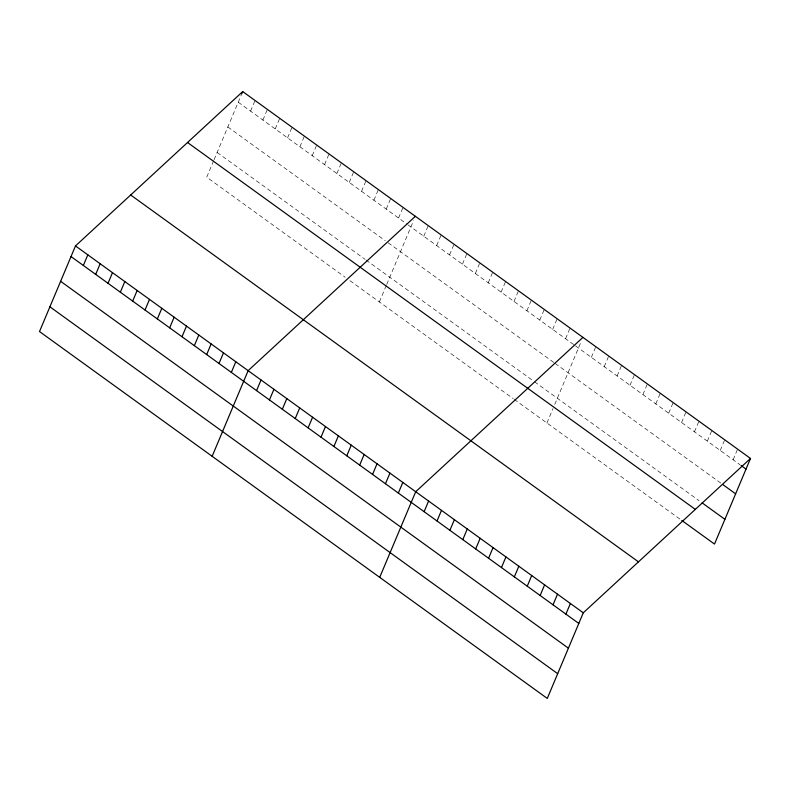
<?xml version="1.0" encoding="UTF-8"?>
<svg xmlns="http://www.w3.org/2000/svg" width="790" height="790" viewBox="0 0 790 790"><rect width="100%" height="100%" fill="white"/><g stroke="black" fill="none" stroke-linecap="round" stroke-linejoin="round"><path stroke-width="0.59" stroke-dasharray="3.95 2.96" d="M213.656 160.706L206.723 177.197L345.22 277.26M214.09 159.669L241.819 93.704M250.578 111.123L255.042 100.488M262.902 120.031L267.375 109.395M275.236 128.938L279.709 118.303M287.57 137.855L292.043 127.21M299.904 146.762L304.377 136.127M312.238 155.669L316.701 145.034M324.562 164.587L329.035 153.941M336.896 173.494L341.369 162.849M349.229 182.401L353.703 171.766M361.563 191.308L366.037 180.673M373.897 200.226L378.361 189.58M386.221 209.133L390.695 198.488M398.555 218.04L403.028 207.405M379.368 301.938L386.3 285.437M386.735 284.41L413.575 220.568M423.776 236.259L428.249 225.624M436.673 245.572L441.146 234.936M449.559 254.894L454.033 244.248M462.446 264.206L466.92 253.56M475.343 273.518L479.807 262.873M488.23 282.83L492.703 272.185M501.117 292.142L505.59 281.497M514.014 301.454L518.477 290.819M526.9 310.766L531.374 300.131M539.787 320.078L544.261 309.443M552.674 329.391L557.148 318.755M565.571 338.703L570.044 328.067M546.937 423.006L553 408.568M554.738 404.45L581.144 341.635M591.345 357.327L595.818 346.692M604.241 366.639L608.715 356.004M617.128 375.961L621.602 365.316M630.015 385.273L634.489 374.628M642.912 394.585L647.385 383.94M655.799 403.897L660.272 393.252M668.686 413.209L673.159 402.564M681.582 422.522L686.046 411.886M694.469 431.834L698.943 421.198M707.356 441.146L711.83 430.51M720.243 450.458L724.716 439.823M733.14 459.77L737.613 449.135M238.244 102.216L407.097 224.212M408.045 224.893L574.488 345.151M575.485 345.872L740.082 464.787M227.836 126.963L385.313 240.733M388.157 242.787L554.175 362.738M555.163 363.449L720.757 483.085M217.122 152.46L365.108 259.377M366.056 260.058L533.546 381.066M534.534 381.787L699.13 500.702M349.96 280.697L513.224 398.654M514.211 399.365L680.792 519.721"/><path stroke-width="1.19" d="M75.494 245.927L39.5 331.553L547.282 698.429L583.277 612.803L750.5 458.447L242.718 91.571L75.494 245.927L583.277 612.803M83.355 265.479L87.828 254.834M95.689 274.387L100.162 263.741M108.023 283.294L112.486 272.659M120.347 292.201L124.82 281.566M132.681 301.118L137.154 290.473M145.014 310.026L149.488 299.38M241.819 93.704L242.718 91.571M157.348 318.933L161.822 308.298M169.682 327.84L174.146 317.205M182.006 336.757L186.48 326.112M194.34 345.665L198.813 335.019M206.674 354.572L211.147 343.936M219.008 363.479L223.481 352.844M231.342 372.396L235.805 361.751M212.145 456.294L248.139 370.658L415.362 216.312M256.562 390.615L261.036 379.98M269.449 399.928L273.923 389.292M282.336 409.24L286.81 398.604M295.233 418.552L299.706 407.916M308.12 427.864L312.593 417.229M321.007 437.176L325.48 426.541M333.903 446.488L338.367 435.853M346.79 455.8L351.264 445.165M359.677 465.122L364.151 454.477M372.564 474.435L377.037 463.789M385.461 483.747L389.934 473.101M398.348 493.059L402.821 482.413M379.714 577.362L415.708 491.726L582.931 337.379M424.131 511.683L428.605 501.048M437.018 520.995L441.492 510.36M449.905 530.307L454.378 519.672M462.802 539.619L467.275 528.984M475.689 548.932L480.162 538.296M488.576 558.244L493.049 547.608M501.472 567.556L505.946 556.92M514.359 576.878L518.832 566.232M527.246 586.19L531.719 575.545M540.143 595.502L544.606 584.857M553.03 604.814L557.503 594.169M565.917 614.126L570.39 603.481M750.5 458.447L714.506 544.073L681.78 520.432M741.069 465.507L746.027 469.082M722.731 484.517L735.628 493.829M702.103 502.855L724.904 519.326M187.536 142.506L695.319 509.382M130.676 194.992L638.458 561.858M71.021 256.562L578.803 623.438M60.623 281.309L568.405 648.185M49.898 306.806L557.691 673.682"/></g></svg>
